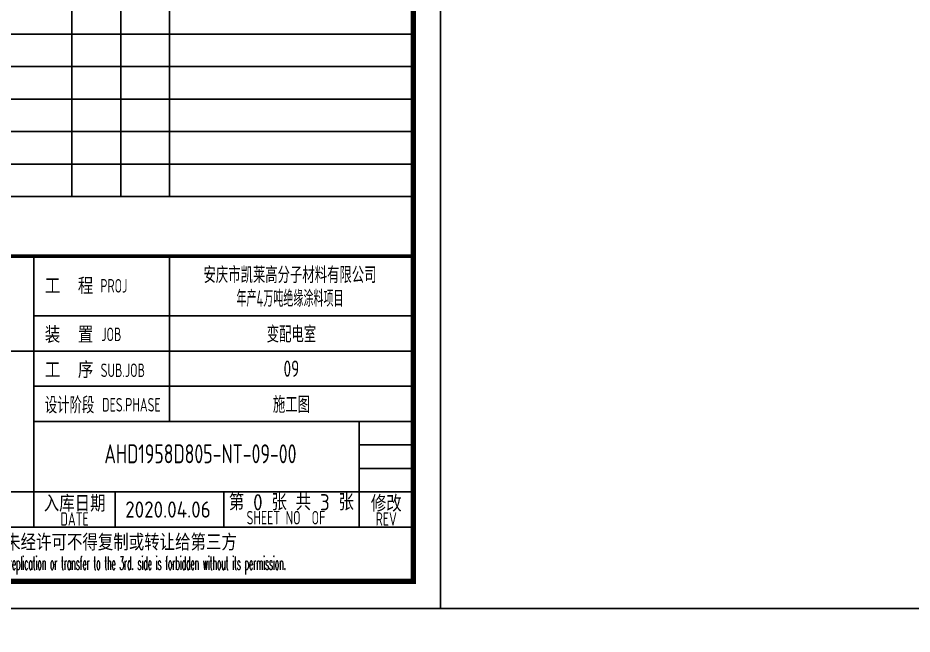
# Model space of a CAD drawing. Extents: x 4941602 to 7068445, y -422737 to 2032183.
# Drawn here: x 4954805 to 4971305, y -279812 to -268437 of the extents above; entities that cross this region are included whole.
import ezdxf
from ezdxf.enums import TextEntityAlignment as Align

# ---------------------------------------------------------------- set-up
doc = ezdxf.new("R2010")
doc.units = 0
doc.header["$LTSCALE"] = 1000
doc.header["$MEASUREMENT"] = 0
doc.layers.get('0').update_dxf_attribs({"linetype": 'CONTINUOUS'})
doc.layers.add('PUB_TITLE', color=4, linetype='CONTINUOUS')
doc.layers.add('TH_TITLE', color=7, linetype='CONTINUOUS')
doc.styles.add('AHD_TQ', font='sceie.shx', dxfattribs={"bigfont": 'sceic.shx'})
doc.styles.add('ECEC_TQ', font='txt_l.shx', dxfattribs={"bigfont": 'hztxt_l.shx'})
doc.styles.add('sceie', font='SCEIE', dxfattribs={"width": 0.75, "bigfont": 'SCEIC'})

msp = doc.modelspace()

# ---------------------------------------------------------------- linework, layer by layer
for p, q in [((4955102.1, -277837.3), (4955102.1, -272837.3)), ((4957602.1, -275887.3), (4957602.1, -272837.3)), ((4962102.1, -278837.3), (4962102.1, -272837.3)), ((4955102.1, -273937.3), (4962102.1, -273937.3)), ((4944102.1, -274587.3), (4955102.1, -274587.3)), ((4955102.1, -274587.3), (4962102.1, -274587.3)), ((4955102.1, -275237.3), (4962102.1, -275237.3)), ((4955102.1, -275887.3), (4962102.1, -275887.3)), ((4961102.1, -277837.3), (4961102.1, -275887.3)), ((4961102.1, -276320.7), (4962102.1, -276320.7)), ((4961102.1, -276754), (4962102.1, -276754)), ((4949602.1, -277187.3), (4962102.1, -277187.3)), ((4956602.1, -277837.3), (4956602.1, -277187.3)), ((4958602.1, -277837.3), (4958602.1, -277187.3)), ((4944102.1, -277837.3), (4962102.1, -277837.3)), ((4944102.1, -278837.3), (4962102.1, -278837.3))]:
    msp.add_line(p, q)
at = {"const_width": 70}
msp.add_lwpolyline([(4962102.1, -272837.3), (4944102.1, -272837.3)], dxfattribs=at)
at = {"layer": 'PUB_TITLE'}
for p, q in [((4955802.1, -251337.3), (4955802.1, -271737.3)), ((4957602.1, -251337.3), (4957602.1, -271737.3)), ((4956702.1, -252537.3), (4956702.1, -271737.3)), ((4944102.1, -268737.3), (4962102.1, -268737.3)), ((4944102.1, -269337.3), (4962102.1, -269337.3)), ((4944102.1, -269937.3), (4962102.1, -269937.3)), ((4944102.1, -270537.3), (4962102.1, -270537.3)), ((4944102.1, -271137.3), (4962102.1, -271137.3)), ((4944102.1, -271737.3), (4962102.1, -271737.3))]:
    msp.add_line(p, q, dxfattribs=at)
msp.add_lwpolyline([(4941602.1, -279337.3), (4962602.1, -279337.3), (4962602.1, -249637.3), (4941602.1, -249637.3)], close=True, dxfattribs=at)
at = {"layer": 'PUB_TITLE', "const_width": 100}
msp.add_lwpolyline([(4944102.1, -278837.3), (4962102.1, -278837.3), (4962102.1, -250137.3), (4944102.1, -250137.3)], close=True, dxfattribs=at)
at = {"layer": 'TH_TITLE'}
msp.add_lwpolyline([(4941607.2, -321337.3), (5001007.2, -321337.3), (5001007.2, -279337.3), (4941607.2, -279337.3)], close=True, dxfattribs=at)

# ---------------------------------------------------------------- texts
for s, height, style, width, p in [('安庆市凯莱高分子材料有限公司', 300, 'sceie', 0.8, (4959825.8, -273167.2)), ('年产4万吨绝缘涂料项目', 300, 'sceie', 0.65, (4959825.8, -273602.2)), ('变配电室', 300, 'sceie', 0.8, (4959852.1, -274262.3)), ('09', 300, 'sceie', 0.8, (4959852.1, -274912.3)), ('施工图', 300, 'sceie', 0.8, (4959852.1, -275562.3)), ('DATE', 250, 'AHD_TQ', 0.75, (4955852.1, -277687.3)), ('SHEET NO  OF  ', 250, 'AHD_TQ', 0.75, (4959852.1, -277662.3)), ('REV', 250, 'AHD_TQ', 0.75, (4961602.1, -277687.3)), ('The proprietary right of this document belongs to Anhui Huadong Chemical And Medical Engineering  Co.,Ltd.  and any replication or transfer to the 3rd. side is forbidden without its permission. ', 250, 'ECEC_TQ', 0.4, (4953102.1, -278537.3))]:
    msp.add_text(s, height=height, dxfattribs=dict(style=style, width=width)).set_placement(p, align=Align.MIDDLE)
at = {"style": 'AHD_TQ'}
for s, p in [('工  程 ', (4955302.1, -273537.3)), ('装  置 ', (4955302.1, -274437.3)), ('工  序 ', (4955302.1, -275087.3))]:
    msp.add_text(s, height=300, dxfattribs=at).set_placement(p)
for s, height, width, p in [('PROJ', 250, 0.75, (4956326.5, -273507.9)), ('JOB', 250, 0.75, (4956344.5, -274404.5)), ('SUB.JOB', 250, 0.75, (4956332.9, -275067.2)), ('设计阶段', 300, 0.8, (4955302.1, -275737.3)), ('DES.PHASE', 250, 0.75, (4956360.2, -275704))]:
    msp.add_text(s, height=height, dxfattribs=dict(at, width=width)).set_placement(p)
for s, p in [('入库日期', (4955852.1, -277387.3)), ('第 0 张 共 3 张', (4959852.1, -277362.3)), ('修改', (4961602.1, -277387.3)), ('本文件专有权属安徽华东化工医药工程有限责任公司所有,未经许可不得复制或转让给第三方', (4953102.1, -278137.3))]:
    msp.add_text(s, height=300, dxfattribs=at).set_placement(p, align=Align.MIDDLE)
at = {"style": 'sceie', "width": 0.8}
msp.add_attdef('AHD1958D805-NT-09-00', text='200320-02-040', height=350, dxfattribs=at).set_placement((4958172.9, -276483.6), align=Align.MIDDLE)
at = {"style": 'AHD_TQ'}
msp.add_attdef('2020.04.06', text='0', height=300, dxfattribs=at).set_placement((4957574.2, -277512.3), align=Align.MIDDLE)

doc.saveas('drawing.dxf')
